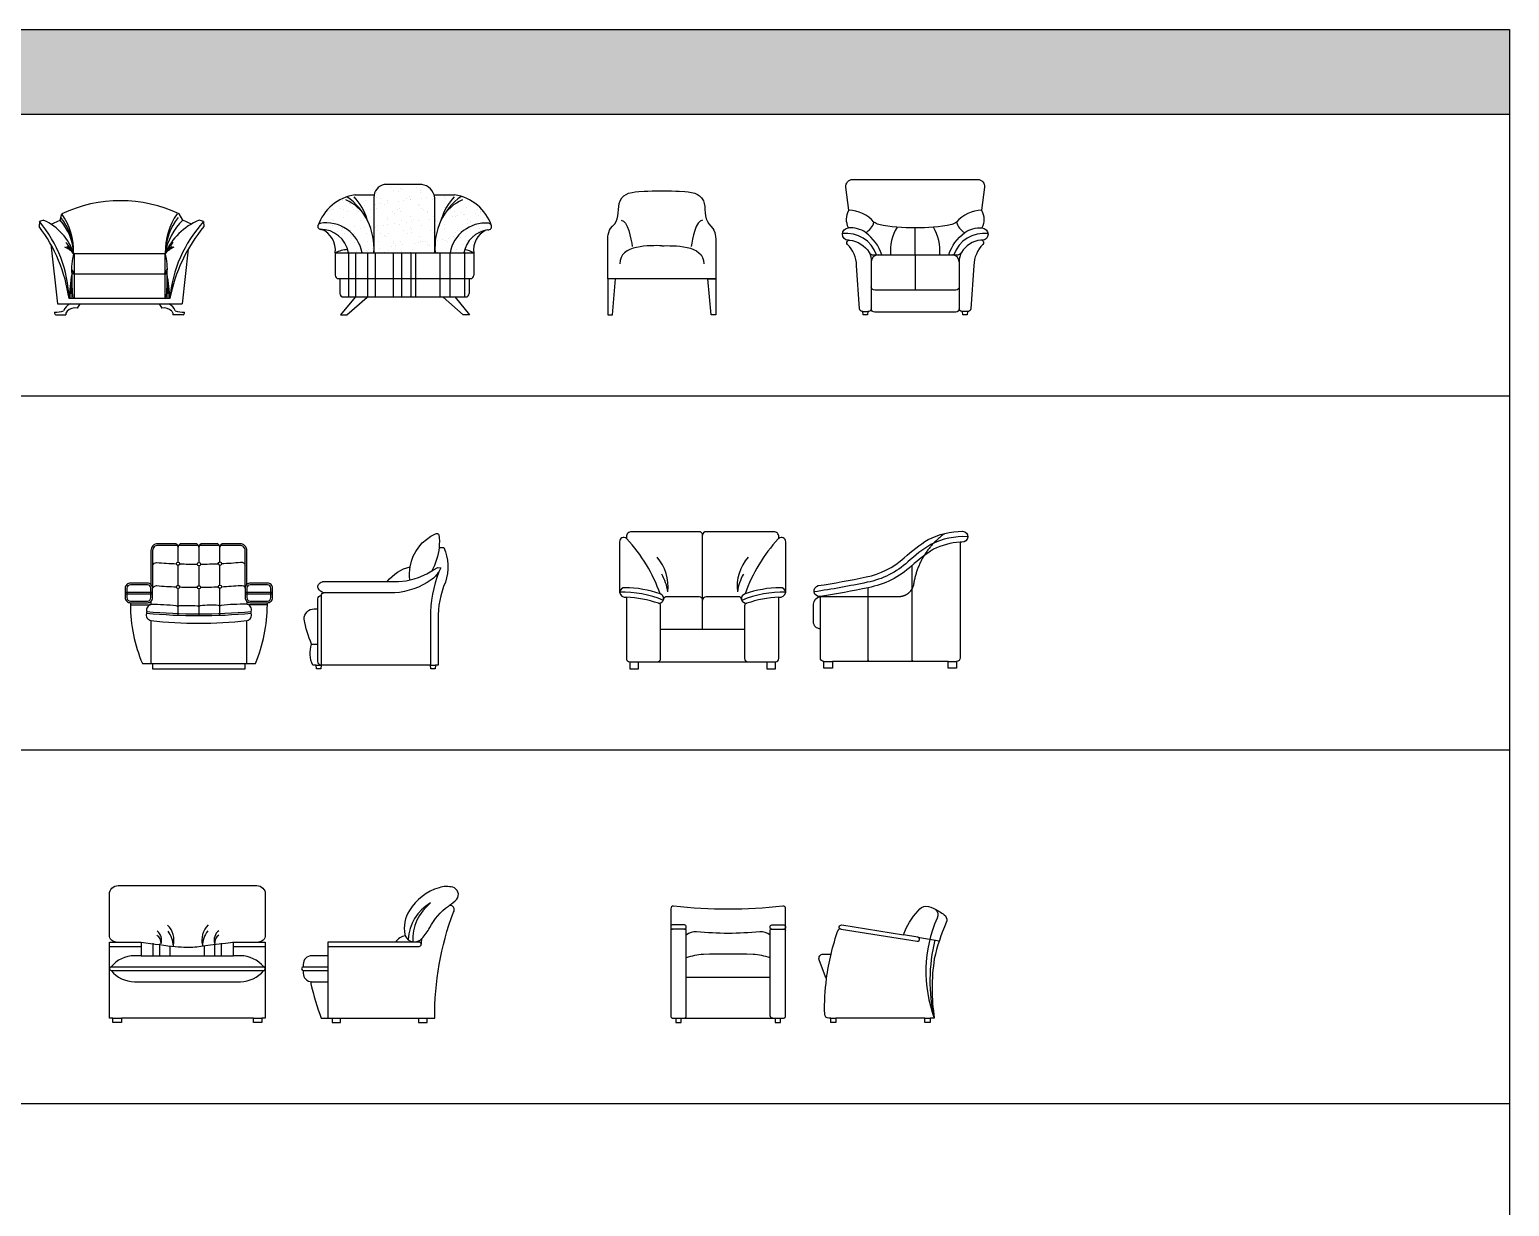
# Model space of a CAD drawing. Header units: millimetres. Extents: x 1987 to 28581, y 809 to 14560.
# Drawn here: x 19942 to 28581, y 7689 to 14560 of the extents above; entities that cross this region are included whole.
import ezdxf

# ---------------------------------------------------------------- set-up
doc = ezdxf.new("R2010")
doc.units = ezdxf.units.MM
doc.linetypes.add('DASHED', pattern=[19.05, 12.7, -6.35])
doc.layers.add('www.cad-blocks.net', color=7, linetype='Continuous')

# ---------------------------------------------------------------- blocks, each defined once
blk = doc.blocks.new('A$C304D79DC')
at = {"ltscale": 1.4}
for p, q in [((1.8, 544.3), (0, 516.4)), ((70.8, 528.2), (123.6, 552)), ((123.6, 552), (132.8, 589.4)), ((838.8, 552), (818.6, 589.2)), ((888.9, 529.4), (838.8, 552)), ((960.5, 544.3), (962.3, 516.4)), ((68.3, 411.5), (107.4, 64.2)), ((737.2, 355.6), (205.2, 355.6)), ((205.2, 355.6), (205.2, 94.3)), ((733.4, 355.6), (733.4, 94.3)), ((870.5, 382.8), (834.6, 64.2)), ((747.7, 236.8), (205.2, 236.8)), ((763.8, 94.3), (174.8, 94.3)), ((107.4, 64.2), (834.6, 64.2)), ((163.9, 20.6), (156.8, 8.7)), ((238.4, 64.2), (221.8, 38.8)), ((700.2, 64.2), (716.8, 38.8)), ((774.6, 20.6), (781.8, 8.7))]:
    blk.add_line(p, q, dxfattribs=at)
for p, q in [((156.8, 8.7), (156.8, 0)), ((781.8, 8.7), (781.8, 0)), ((98.2, 0), (156.8, 0)), ((840.4, 0), (781.8, 0))]:
    blk.add_line(p, q)
for centre, radius, start, end in [((475.5, -137.9), 804, 64.7382, 115.22729), ((53.3, 409.7), 144.1, 100.15427, 110.93856), ((-557.3, 71.1), 732.5, 1.81414, 40.2407), ((-104.9, 256.1), 323.9, 18.41131, 65.79604), ((-108.5, 346), 310.3, 2.83529, 41.6016), ((-141.8, 355.1), 343.3, 1.03918, 38.32756), ((-191.3, 366.8), 393.2, 359.05265, 34.4749), ((1070.5, 213.5), 364.4, 111.92943, 156.5661), ((1129.9, 366.8), 393.2, 145.5251, 180.94735), ((1080.4, 355.1), 343.3, 141.67244, 178.96082), ((1073, 304.8), 340.6, 133.45043, 170.43714), ((1520.6, 31.4), 759.4, 137.51989, 175.25368), ((909, 409.7), 144.1, 69.06144, 79.84573), ((-728.8, -32.7), 912.5, 7.9974, 36.99585), ((1696.9, -86.9), 950.6, 140.60475, 169.01269), ((59.9, 214.3), 202.6, 44.21028, 63.21323), ((-19.8, 245.3), 249.4, 26.24791, 45.15617), ((96.7, 298.6), 119.4, 28.51368, 56.65808), ((533.8, 265.6), 344.1, 164.34513, 184.7913), ((878.6, 214.3), 202.6, 116.78677, 135.78972), ((958.4, 245.3), 249.4, 134.84383, 153.75209), ((404.8, 265.6), 344.1, 355.2087, 15.65487), ((841.9, 298.6), 119.4, 123.34192, 151.48632), ((285, 308.5), 103.7, 203.24544, 223.76296), ((653.6, 308.5), 103.7, 316.23704, 336.75456), ((1599.9, 6), 1427.8, 170.69754, 176.45691), ((2240.7, 75.2), 2056.1, 175.49305, 179.47023), ((253.7, 284.1), 71.1, 206.33516, 221.68508), ((1492.1, 215.4), 1301.4, 179.05841, 185.3424), ((684.9, 284.1), 71.1, 318.31492, 333.66484), ((-553.5, 215.4), 1301.4, 354.6576, 0.94159), ((-661.3, 6), 1427.8, 3.54309, 9.30246), ((-1302.1, 75.2), 2056.1, 0.52977, 4.50695), ((102.1, 11.6), 12.2, 163.76363, 251.75345), ((81.6, 255.2), 240.3, 272.08631, 284.89846), ((213.9, -3.7), 75.4, 115.89455, 159.31204), ((209.5, -23.2), 63.2, 78.85513, 136.12087), ((729.1, -23.2), 63.2, 43.87913, 101.14487), ((724.7, -3.7), 75.4, 20.68796, 64.10545), ((857, 255.2), 240.3, 255.10154, 267.91369), ((836.5, 11.6), 12.2, 288.24655, 16.23637)]:
    blk.add_arc(centre, radius, start, end, dxfattribs=at)
blk = doc.blocks.new('A$C386002B3')
for p, q in [((82.5, 683.4), (94, 694.9)), ((94, 694.9), (106.5, 703)), ((106.5, 703), (121.6, 709.4)), ((121.6, 709.4), (141.7, 714.8)), ((141.7, 714.8), (160.6, 718)), ((160.6, 718), (180.8, 720.1)), ((180.8, 720.1), (212.9, 722)), ((212.9, 722), (233.7, 722.6)), ((233.7, 722.6), (258.5, 722.9)), ((258.5, 722.9), (276.5, 723)), ((276.5, 723), (294.5, 723.1)), ((294.5, 723.1), (315.1, 723.1)), ((315.1, 723.1), (335.7, 723.1)), ((335.7, 723.1), (353.7, 723)), ((353.7, 723), (371.7, 722.9)), ((371.7, 722.9), (396.5, 722.6)), ((396.5, 722.6), (417.3, 722)), ((417.3, 722), (449.4, 720.1)), ((449.4, 720.1), (469.6, 718)), ((469.6, 718), (488.5, 714.8)), ((488.5, 714.8), (508.7, 709.4)), ((508.7, 709.4), (523.7, 703)), ((523.7, 703), (536.2, 694.9)), ((536.2, 694.9), (547.7, 683.4)), ((61.6, 594.7), (63.3, 614.3)), ((63.3, 614.3), (64.5, 631.9)), ((64.5, 631.9), (67.2, 649.3)), ((67.2, 649.3), (72.1, 665.2)), ((72.1, 665.2), (82.5, 683.4)), ((547.7, 683.4), (558.1, 665.2)), ((558.1, 665.2), (563, 649.3)), ((563, 649.3), (565.7, 631.9)), ((565.7, 631.9), (566.9, 614.3)), ((566.9, 614.3), (568.6, 594.7)), ((28.5, 517.5), (40.8, 531.5)), ((40.8, 531.5), (48.4, 543.8)), ((48.4, 543.8), (54.9, 560.2)), ((54.9, 560.2), (59, 577)), ((59, 577), (61.6, 594.7)), ((568.6, 594.7), (571.2, 577)), ((571.2, 577), (575.3, 560.2)), ((575.3, 560.2), (581.9, 543.8)), ((581.9, 543.8), (589.4, 531.5)), ((589.4, 531.5), (601.7, 517.5)), ((0, 439.6), (1.3, 458.5)), ((0.1, 210.5), (0, 439.6)), ((1.3, 458.5), (2.4, 466.2)), ((2.4, 466.2), (5.6, 480.7)), ((5.6, 480.7), (10.3, 493.3)), ((10.3, 493.3), (16.8, 504.2)), ((16.8, 504.2), (28.5, 517.5)), ((601.7, 517.5), (613.4, 504.2)), ((613.4, 504.2), (619.9, 493.3)), ((619.9, 493.3), (624.6, 480.7)), ((624.6, 480.7), (627.8, 466.2)), ((627.8, 466.2), (628.9, 458.5)), ((628.9, 458.5), (630.2, 439.6)), ((630.2, 439.6), (630.1, 210.6)), ((630.1, 210.6), (0.1, 210.5)), ((45.5, 210.6), (0.4, 210.6)), ((0.4, 210.6), (0.4, 0)), ((27.5, 0), (45.5, 210.6)), ((603, 0), (585, 210.6)), ((585, 210.6), (630.1, 210.6)), ((630.1, 210.6), (630.1, 0)), ((0.4, 0), (27.5, 0)), ((630.1, 0), (603, 0))]:
    blk.add_line(p, q)
at = {"lineweight": -2}
for points in [[(77.8, 552.6), (116.7, 550.9), (136.2, 443), (143.2, 398.7)], [(552.7, 552.6), (513.8, 550.9), (494.3, 443), (487.3, 398.7)], [(315.4, 403.5), (252, 403.5), (67.2, 412), (70.1, 297.9)], [(315.1, 403.5), (378.5, 403.5), (563.3, 412), (560.4, 297.9)]]:
    blk.add_open_spline(points, degree=3, dxfattribs=at)
blk = doc.blocks.new('*X29')
at = {"color": 0}
for p, q in [((8205.3, 7862), (8205.3, 7862)), ((8213.8, 7882.8), (8213.8, 7882.8)), ((8294, 7907.7), (8294, 7907.7)), ((8315.1, 7894.3), (8315.1, 7894.3)), ((8344.6, 7884.4), (8344.6, 7884.4)), ((8355.7, 7905.9), (8355.7, 7905.9)), ((8364.9, 7897.5), (8364.9, 7897.5)), ((8449.7, 7908), (8449.7, 7908)), ((8470.8, 7894.6), (8470.8, 7894.6)), ((8472.6, 7883.8), (8472.6, 7883.8)), ((7940.1, 7777.1), (7940.1, 7777.1)), ((7954, 7782.2), (7954, 7782.2)), ((7966.1, 7780.6), (7966.1, 7780.6)), ((8006.8, 7785.9), (8006.8, 7785.9)), ((8018.4, 7831.6), (8018.4, 7831.6)), ((8022.9, 7782), (8022.9, 7782)), ((8055, 7818.1), (8055, 7818.1)), ((8064.3, 7809.7), (8064.3, 7809.7)), ((8074.7, 7794.8), (8074.7, 7794.8)), ((8079.5, 7845.4), (8079.5, 7845.4)), ((8081.9, 7781.6), (8081.9, 7781.6)), ((8100.7, 7798.3), (8100.7, 7798.3)), ((8141.4, 7803.6), (8141.4, 7803.6)), ((8149.3, 7833.3), (8149.3, 7833.3)), ((8178.6, 7782.2), (8178.6, 7782.2)), ((8209.3, 7812.6), (8209.3, 7812.6)), ((8214.6, 7853.6), (8214.6, 7853.6)), ((8216.9, 7786.4), (8216.9, 7786.4)), ((8235.3, 7845.7), (8235.3, 7845.7)), ((8235.3, 7816), (8235.3, 7816)), ((8258.1, 7813.7), (8258.1, 7813.7)), ((8276, 7821.3), (8276, 7821.3)), ((8277.2, 7832.7), (8277.2, 7832.7)), ((8334.3, 7782.5), (8334.3, 7782.5)), ((8343.9, 7830.3), (8343.9, 7830.3)), ((8347.8, 7788.1), (8347.8, 7788.1)), ((8369.9, 7833.7), (8369.9, 7833.7)), ((8391, 7845.9), (8391, 7845.9)), ((8408.4, 7857.6), (8408.4, 7857.6)), ((8410.6, 7839.1), (8410.6, 7839.1)), ((8412.3, 7837.6), (8412.3, 7837.6)), ((8458.1, 7812), (8458.1, 7812)), ((8467.4, 7803.6), (8467.4, 7803.6)), ((8475.7, 7787.5), (8475.7, 7787.5)), ((8478.5, 7848), (8478.5, 7848)), ((8490.1, 7782.8), (8490.1, 7782.8)), ((8504.5, 7851.4), (8504.5, 7851.4)), ((8543.1, 7839.2), (8543.1, 7839.2)), ((8545.1, 7856.8), (8545.1, 7856.8)), ((8546.7, 7846.2), (8546.7, 7846.2)), ((8608.4, 7855.9), (8608.4, 7855.9)), ((8610.7, 7792.4), (8610.7, 7792.4)), ((8617.7, 7847.4), (8617.7, 7847.4)), ((8645.8, 7783.1), (8645.8, 7783.1)), ((8661.2, 7807.6), (8661.2, 7807.6)), ((8671, 7838.6), (8671, 7838.6)), ((8702.4, 7846.5), (8702.4, 7846.5)), ((8741.6, 7794), (8741.6, 7794)), ((8801.5, 7783.4), (8801.5, 7783.4)), ((7957.5, 7726), (7957.5, 7726)), ((7964.2, 7719.9), (7964.2, 7719.9)), ((8021.6, 7735.3), (8021.6, 7735.3)), ((8044, 7768.5), (8044, 7768.5)), ((8107.8, 7769.8), (8107.8, 7769.8)), ((8119.9, 7720.2), (8119.9, 7720.2)), ((8152.5, 7737), (8152.5, 7737)), ((8157.5, 7724.2), (8157.5, 7724.2)), ((8166.7, 7715.8), (8166.7, 7715.8)), ((8199.7, 7768.8), (8199.7, 7768.8)), ((8220.1, 7690.1), (8220.1, 7690.1)), ((8255.4, 7689.2), (8255.4, 7689.2)), ((8275.6, 7720.5), (8275.6, 7720.5)), ((8280.4, 7736.4), (8280.4, 7736.4)), ((8281.4, 7692.6), (8281.4, 7692.6)), ((8307.8, 7768.1), (8307.8, 7768.1)), ((8317, 7759.7), (8317, 7759.7)), ((8322.1, 7698), (8322.1, 7698)), ((8350.9, 7691.8), (8350.9, 7691.8)), ((8355.4, 7769.1), (8355.4, 7769.1)), ((8360.5, 7719.8), (8360.5, 7719.8)), ((8390, 7706.9), (8390, 7706.9)), ((8415.4, 7741.2), (8415.4, 7741.2)), ((8416, 7710.3), (8416, 7710.3)), ((8431.3, 7720.7), (8431.3, 7720.7)), ((8456.7, 7715.7), (8456.7, 7715.7)), ((8478.9, 7691.1), (8478.9, 7691.1)), ((8510.9, 7763.7), (8510.9, 7763.7)), ((8511.1, 7769.4), (8511.1, 7769.4)), ((8524.6, 7724.6), (8524.6, 7724.6)), ((8546.3, 7742.9), (8546.3, 7742.9)), ((8550.6, 7728), (8550.6, 7728)), ((8560.6, 7718.1), (8560.6, 7718.1)), ((8569.8, 7709.7), (8569.8, 7709.7)), ((8587, 7721), (8587, 7721)), ((8591.2, 7733.4), (8591.2, 7733.4)), ((8613.9, 7696), (8613.9, 7696)), ((8659.2, 7742.3), (8659.2, 7742.3)), ((8666.8, 7769.7), (8666.8, 7769.7)), ((8674.2, 7742.3), (8674.2, 7742.3)), ((8685.2, 7745.8), (8685.2, 7745.8)), ((8710.9, 7762), (8710.9, 7762)), ((8720.1, 7753.5), (8720.1, 7753.5)), ((8725.8, 7751.1), (8725.8, 7751.1)), ((8742.8, 7721.3), (8742.8, 7721.3)), ((8744.8, 7697.7), (8744.8, 7697.7)), ((8763.6, 7713.7), (8763.6, 7713.7)), ((8793.7, 7760.1), (8793.7, 7760.1)), ((8809.2, 7747.1), (8809.2, 7747.1)), ((8819.8, 7763.5), (8819.8, 7763.5)), ((8822.6, 7769.9), (8822.6, 7769.9)), ((8872.7, 7697.1), (8872.7, 7697.1)), ((7907.6, 7656.5), (7907.6, 7656.5)), ((7928.7, 7643), (7928.7, 7643)), ((7957.1, 7685.8), (7957.1, 7685.8)), ((7986.2, 7653.7), (7986.2, 7653.7)), ((8007.2, 7680.4), (8007.2, 7680.4)), ((8012.2, 7657.2), (8012.2, 7657.2)), ((8016.4, 7671.9), (8016.4, 7671.9)), ((8024.7, 7639), (8024.7, 7639)), ((8052.9, 7662.5), (8052.9, 7662.5)), ((8059.9, 7632.1), (8059.9, 7632.1)), ((8063.3, 7656.8), (8063.3, 7656.8)), ((8084.4, 7643.3), (8084.4, 7643.3)), ((8085, 7685.2), (8085, 7685.2)), ((8120.8, 7671.5), (8120.8, 7671.5)), ((8146.8, 7674.9), (8146.8, 7674.9)), ((8155.6, 7640.6), (8155.6, 7640.6)), ((8187.5, 7680.2), (8187.5, 7680.2)), ((8210.2, 7675.9), (8210.2, 7675.9)), ((8219, 7657), (8219, 7657)), ((8240.1, 7643.6), (8240.1, 7643.6)), ((8260, 7630.3), (8260, 7630.3)), ((8269.2, 7621.9), (8269.2, 7621.9)), ((8283.5, 7640), (8283.5, 7640)), ((8374.7, 7657.3), (8374.7, 7657.3)), ((8395.8, 7643.9), (8395.8, 7643.9)), ((8410.3, 7674.2), (8410.3, 7674.2)), ((8418.6, 7644.9), (8418.6, 7644.9)), ((8419.5, 7665.8), (8419.5, 7665.8)), ((8463, 7625.9), (8463, 7625.9)), ((8530.4, 7657.6), (8530.4, 7657.6)), ((8549.4, 7646.6), (8549.4, 7646.6)), ((8551.5, 7644.2), (8551.5, 7644.2)), ((8596.7, 7604.7), (8596.7, 7604.7)), ((8613.3, 7669.8), (8613.3, 7669.8)), ((8637.3, 7610), (8637.3, 7610)), ((8663.1, 7624.2), (8663.1, 7624.2)), ((8672.3, 7615.7), (8672.3, 7615.7)), ((8677.3, 7645.9), (8677.3, 7645.9)), ((8686.1, 7657.9), (8686.1, 7657.9)), ((8705.3, 7618.9), (8705.3, 7618.9)), ((8707.2, 7644.5), (8707.2, 7644.5)), ((8731.3, 7622.4), (8731.3, 7622.4)), ((8771.9, 7627.7), (8771.9, 7627.7)), ((8812.4, 7650.8), (8812.4, 7650.8)), ((8813.4, 7668.1), (8813.4, 7668.1)), ((8822.6, 7659.6), (8822.6, 7659.6)), ((8841.9, 7658.2), (8841.9, 7658.2)), ((8004.6, 7594.7), (8004.6, 7594.7)), ((8027.9, 7542.6), (8027.9, 7542.6)), ((8032.3, 7530.3), (8032.3, 7530.3)), ((8058.3, 7533.8), (8058.3, 7533.8)), ((8088.2, 7588.9), (8088.2, 7588.9)), ((8099, 7539.1), (8099, 7539.1)), ((8103.7, 7531.5), (8103.7, 7531.5)), ((8109.7, 7586.4), (8109.7, 7586.4)), ((8118.9, 7578), (8118.9, 7578)), ((8158.8, 7544.3), (8158.8, 7544.3)), ((8160.3, 7595), (8160.3, 7595)), ((8162.4, 7538.1), (8162.4, 7538.1)), ((8166.9, 7548.1), (8166.9, 7548.1)), ((8192.9, 7551.5), (8192.9, 7551.5)), ((8223.2, 7593.8), (8223.2, 7593.8)), ((8233.6, 7556.8), (8233.6, 7556.8)), ((8259.4, 7531.8), (8259.4, 7531.8)), ((8286.7, 7543.7), (8286.7, 7543.7)), ((8301.5, 7565.8), (8301.5, 7565.8)), ((8312.7, 7582), (8312.7, 7582)), ((8316, 7595.2), (8316, 7595.2)), ((8327.5, 7569.2), (8327.5, 7569.2)), ((8354.1, 7595.4), (8354.1, 7595.4)), ((8362.5, 7536.4), (8362.5, 7536.4)), ((8368.2, 7574.6), (8368.2, 7574.6)), ((8415.1, 7532.1), (8415.1, 7532.1)), ((8421.7, 7548.5), (8421.7, 7548.5)), ((8436.1, 7583.5), (8436.1, 7583.5)), ((8462.1, 7586.9), (8462.1, 7586.9)), ((8471.7, 7595.5), (8471.7, 7595.5)), ((8482, 7594.8), (8482, 7594.8)), ((8502.8, 7592.3), (8502.8, 7592.3)), ((8512.8, 7580.3), (8512.8, 7580.3)), ((8522, 7571.9), (8522, 7571.9)), ((8552.6, 7550.2), (8552.6, 7550.2)), ((8565.5, 7532), (8565.5, 7532)), ((8570.7, 7601.2), (8570.7, 7601.2)), ((8570.8, 7532.4), (8570.8, 7532.4)), ((8617, 7599.7), (8617, 7599.7)), ((8627.4, 7595.8), (8627.4, 7595.8)), ((8680.5, 7549.6), (8680.5, 7549.6)), ((8715.8, 7575.9), (8715.8, 7575.9)), ((8726.5, 7532.7), (8726.5, 7532.7)), ((8747.9, 7601.3), (8747.9, 7601.3)), ((8765.6, 7530.3), (8765.6, 7530.3)), ((8783.1, 7596.1), (8783.1, 7596.1))]:
    blk.add_line(p, q, dxfattribs=at)
blk = doc.blocks.new('A$C59323248')
for p, q in [((217.1, 700.2), (329.4, 700.2)), ((217.1, 700.2), (329.4, 700.2)), ((606.8, 761), (388.3, 761)), ((606.8, 761), (388.3, 761)), ((679.9, 700.2), (799.3, 700.2)), ((679.9, 700.2), (799.3, 700.2)), ((328.3, 685.2), (328.3, 362.8)), ((328.3, 685.2), (328.3, 362.8)), ((683.7, 362.8), (683.7, 685.2)), ((683.7, 362.8), (683.7, 685.2)), ((101.9, 361.8), (911.2, 361.8)), ((101.9, 361.8), (101.9, 231)), ((101.9, 361.8), (911.2, 361.8)), ((101.9, 361.8), (101.9, 231)), ((179.7, 360), (179.7, 103.3)), ((179.7, 360), (179.7, 103.3)), ((220.5, 360), (220.5, 103.3)), ((220.5, 360), (220.5, 103.3)), ((289.8, 360), (289.8, 103.3)), ((289.8, 360), (289.8, 103.3)), ((334.6, 360), (334.6, 103.3)), ((334.6, 360), (334.6, 103.3)), ((440.6, 360), (440.6, 103.3)), ((440.6, 360), (440.6, 103.3)), ((489.6, 360), (489.6, 103.3)), ((489.6, 360), (489.6, 103.3)), ((542.6, 360), (542.6, 103.3)), ((542.6, 360), (542.6, 103.3)), ((571.1, 360), (571.1, 103.3)), ((571.1, 360), (571.1, 103.3)), ((713.8, 360), (713.8, 103.3)), ((713.8, 360), (713.8, 103.3)), ((770.9, 360), (770.9, 103.3)), ((770.9, 360), (770.9, 103.3)), ((856.5, 360), (856.5, 103.3)), ((856.5, 360), (856.5, 103.3)), ((911.2, 361.8), (911.2, 231)), ((911.2, 361.8), (911.2, 231)), ((121.9, 211), (891.2, 211)), ((121.9, 211), (891.2, 211)), ((129.7, 210.6), (129.7, 124)), ((129.7, 210.6), (129.7, 124)), ((884.6, 210.6), (884.6, 124)), ((884.6, 210.6), (884.6, 124)), ((217.8, 103), (133.8, 0)), ((217.8, 103), (133.8, 0)), ((149.7, 104), (864.6, 104)), ((149.7, 104), (864.6, 104)), ((170.8, 0), (287.8, 103)), ((170.8, 0), (287.8, 103)), ((848.8, 0), (731.8, 103)), ((848.8, 0), (731.8, 103)), ((801.8, 103), (885.8, 0)), ((801.8, 103), (885.8, 0)), ((133.8, 0), (170.8, 0)), ((133.8, 0), (170.8, 0)), ((885.8, 0), (848.8, 0)), ((885.8, 0), (848.8, 0))]:
    blk.add_line(p, q)
for centre, radius, start, end in [((258.7, 430.8), 272.5, 98.60046, 160.97318), ((258.7, 430.8), 272.5, 98.60046, 160.97318), ((403.5, 687.2), 75.3, 101.6796, 181.59598), ((403.5, 687.2), 75.3, 101.6796, 181.59598), ((593.2, 670.3), 91.7, 9.33423, 81.46653), ((593.2, 670.3), 91.7, 9.33423, 81.46653), ((1046.7, 395.9), 362.2, 125.37498, 185.25843), ((1046.7, 395.9), 362.2, 125.37498, 185.25843), ((757.8, 430.8), 272.5, 19.02682, 81.39954), ((757.8, 430.8), 272.5, 19.02682, 81.39954), ((53.6, 424.7), 270.5, 32.40289, 65.69143), ((53.6, 424.7), 270.5, 32.40289, 65.69143), ((-34.6, 389), 363.2, 355.85151, 55.64391), ((-34.6, 389), 363.2, 355.85151, 55.64391), ((-61.6, 445.6), 367.2, 17.71735, 41.6616), ((-61.6, 445.6), 367.2, 17.71735, 41.6616), ((1070.9, 445.6), 367.2, 138.3384, 162.28265), ((1070.9, 445.6), 367.2, 138.3384, 162.28265), ((955.6, 424.7), 270.5, 114.30857, 147.59711), ((955.6, 424.7), 270.5, 114.30857, 147.59711), ((18, 516.3), 18, 88.73473, 284.10447), ((18, 516.3), 18, 88.73473, 284.10447), ((50.1, 325), 211.8, 9.98813, 100.30918), ((50.1, 325), 211.8, 9.98813, 100.30918), ((980.4, 324.9), 210.7, 85.17446, 169.9418), ((980.4, 324.9), 210.7, 85.17446, 169.9418), ((995.9, 515.6), 19.4, 261.47317, 87.16397), ((995.9, 515.6), 19.4, 261.47317, 87.16397), ((16.3, 334.2), 165.1, 9.6101, 90.89439), ((16.3, 334.2), 165.1, 9.6101, 90.89439), ((-24.4, 379.9), 127.6, 351.81245, 68.91332), ((-24.4, 379.9), 127.6, 351.81245, 68.91332), ((1014.7, 334.2), 163.4, 97.31766, 170.30716), ((1014.7, 334.2), 163.4, 97.31766, 170.30716), ((1037.2, 379.9), 126.9, 116.25369, 188.23708), ((1037.2, 379.9), 126.9, 116.25369, 188.23708), ((189.5, 175), 206.3, 94.07775, 115.12828), ((189.5, 175), 206.3, 94.07775, 115.12828), ((834.8, 231.4), 151.1, 59.60304, 81.23084), ((834.8, 231.4), 151.1, 59.60304, 81.23084), ((121.9, 231), 20, 180, 270), ((121.9, 231), 20, 180, 270), ((891.2, 231), 20, 270, 0), ((891.2, 231), 20, 270, 0), ((149.7, 124), 20, 180, 270), ((149.7, 124), 20, 180, 270), ((864.6, 124), 20, 270, 0), ((864.6, 124), 20, 270, 0)]:
    blk.add_arc(centre, radius, start, end)
blk.add_blockref('*X29', (-7871.2, -7167))
blk.add_blockref('*X29', (-7871.2, -7167))
blk = doc.blocks.new('A$C65E16A7F')
at = {"ltscale": 40}
blk.add_line((425.1, 350), (425.1, 507.4), dxfattribs=at)
for p, q in [((425.1, 350), (425.1, 143.6)), ((730.9, 20), (700.9, 20))]:
    blk.add_line(p, q)
blk.add_lwpolyline([(149.3, 20), (146.8, 0), (121.8, 0), (119.3, 20), (115, 20, -0.398104), (100, 34.2), (83.3, 288, 0.187447), (30.1, 410.8, -0.524219), (34.7, 435, -0.978085), (35.5, 506.8, -0.231598), (37.3, 610.5), (20.4, 745, -0.451165), (60.1, 790), (425.1, 790), (790.1, 790, -0.451165), (829.8, 745), (813, 610.5, -0.231598), (814.7, 506.8, -0.978085), (815.6, 435, -0.524219), (820.1, 410.8, 0.187447), (766.9, 288), (750.2, 34.2, -0.398104), (735.3, 20), (730.9, 20), (728.4, 0), (703.4, 0), (700.9, 20), (696.6, 20, -0.414214), (681.6, 35, -0.414214), (661.6, 15), (425.1, 15), (188.7, 15, -0.414214), (168.7, 35, -0.414214), (153.7, 20)], format="xyb", close=True)
for points in [[(813, 610.5, 0.20383), (665.8, 540.7, -0.106566), (638, 527.4, -0.055628), (425.1, 507.4, -0.055628), (212.2, 527.4, -0.106566), (184.4, 540.7, 0.20383), (37.3, 610.5)], [(681.6, 163.6, -0.414214), (661.6, 143.6), (425.1, 143.6), (188.7, 143.6, -0.414214), (168.7, 163.6)]]:
    blk.add_lwpolyline(points, format="xyb", dxfattribs=at)
for points in [[(34.7, 435, -0.135943), (42.6, 436.2, -0.226463), (155.9, 364.1, -0.123253), (168.7, 310), (168.7, 35)], [(229.3, 350, 0.160644), (135.7, 480, 0.184213), (35.5, 506.8)], [(621, 350, -0.160644), (714.5, 480, -0.184213), (814.7, 506.8, -15707726395056.130859)], [(815.6, 435, 0.135943), (807.6, 436.2, 0.226463), (694.4, 364.1, 0.123253), (681.6, 310), (681.6, 35)], [(155.9, 364.1, 0.25862), (181.3, 350), (425.1, 350), (668.9, 350, 0.25862), (694.4, 364.1, 0.25862)]]:
    blk.add_lwpolyline(points, format="xyb")
blk.add_lwpolyline([(119.3, 20), (149.3, 20)])
for centre, radius, start, end in [((83.7, 571.6), 105.4, 299.59756, 342.97032), ((766.5, 571.6), 105.4, 197.02968, 240.40244), ((24.4, 291.6), 183.8, 18.52327, 97.5946), ((544.6, 374), 264.1, 148.65468, 185.22176), ((305.6, 374), 264.1, 354.77824, 31.34532), ((825.8, 291.6), 183.8, 82.4054, 161.47673)]:
    blk.add_arc(centre, radius, start, end, dxfattribs=at)
for centre, start, end in [((208.7, 310), 90, 180), ((641.6, 310), 0, 90)]:
    blk.add_arc(centre, 40, start, end)
blk = doc.blocks.new('A$C50D017EC')
at = {"ltscale": 40}
for p, q in [((308.4, 622.6), (308.4, 710)), ((430, 710), (430, 620.5)), ((552.6, 623.5), (552.6, 710)), ((308.4, 487.6), (308.4, 602.6)), ((430, 600.5), (430, 485.5)), ((552.6, 488.5), (552.6, 603.5)), ((308.4, 312.2), (308.4, 467.6)), ((430, 465.5), (430, 310)), ((552.6, 312.3), (552.6, 468.5))]:
    blk.add_line(p, q, dxfattribs=at)
for p, q in [((0, 447.5), (160, 447.5)), ((0, 437.5), (160, 437.5)), ((700, 447.5), (860, 447.5)), ((700, 437.5), (860, 437.5)), ((30, 373), (146.9, 373)), ((150, 392.6), (150, 373.7)), ((710, 392.6), (710, 376.2)), ((830, 373), (719.6, 373))]:
    blk.add_line(p, q)
for points in [[(710, 492.4), (710, 690, 0.414214), (670, 730), (572.6, 730, 0.414214), (552.6, 710, 0.414214), (532.6, 730), (450, 730, 0.414214), (430, 710, 0.414214), (410, 730), (328.4, 730, 0.414214), (308.4, 710, 0.414214), (288.4, 730), (190, 730, 0.414214), (150, 690), (150, 492.4, 0.184483), (130, 500), (30, 500, 0.414214), (0, 470), (0, 415, 0.414214), (30, 385), (30, 373, 0.097118), (100, 30), (160, 30), (160, 0), (700, 0), (700, 30), (760, 30, 0.097118), (830, 373), (830, 385, 0.414214), (860, 415), (860, 470, 0.414214), (830, 500), (730, 500, 0.184483)], [(30, 395), (130, 395, 0.414214), (150, 415), (150, 470, 0.414214), (130, 490), (30, 490, 0.414214), (10, 470), (10, 415, 0.414214)], [(730, 395), (830, 395, 0.414214), (850, 415), (850, 470, 0.414214), (830, 490), (730, 490, 0.414214), (710, 470), (710, 415, 0.414214)], [(307.9, 361.4, 0.176703), (298.2, 366.8, 0.031287), (150.9, 373.9, 0.456544), (125.5, 334, 0.083564), (124.5, 324, 0.482686), (150, 281.8), (150, 30), (710, 30), (710, 281.8, 0.482686), (735.5, 324, 0.083564), (734.5, 334, 0.499348), (707.1, 376.6, 0.027394), (559.8, 369.2, 0.260788), (552.2, 364.3, 0.264441), (543.9, 369.2, 0.055809), (438.1, 366.5, 0.233348), (429.3, 360.8, 0.19576), (419.4, 366, 0.017149), (316.6, 366.5, 0.300499)]]:
    blk.add_lwpolyline(points, format="xyb", close=True)
for points in [[(700, 470), (700, 690, 0.414214), (670, 720), (562.6, 720, 0.414214), (552.6, 710, 0.414214), (542.6, 720), (440, 720, 0.414214), (430, 710, 0.414214), (420, 720), (318.4, 720, 0.414214), (308.4, 710, 0.414214), (298.4, 720), (190, 720, 0.414214), (160, 690), (160, 470)], [(160, 605, -0.281903), (183.5, 619.9, 0.009738), (298.4, 613, 0.009738)], [(318.4, 612.2, 0.008594), (420, 610.5, 0.008594)], [(440, 610.5, 0.00868), (542.6, 613, 0.00868)], [(562.6, 613.9, 0.00944), (673.9, 621.4, -0.391109), (700, 605)], [(160, 470, -0.281903), (183.5, 484.9, 0.009738), (298.4, 478, 0.009738)], [(318.4, 477.2, 0.008594), (420, 475.5)], [(440, 475.5, 0.00868), (542.6, 478)], [(562.6, 478.9, 0.00944), (673.9, 486.4, -0.391109), (700, 470)]]:
    blk.add_lwpolyline(points, format="xyb", dxfattribs=at)
for points in [[(30, 385), (130, 385, 0.414214), (160, 415), (160, 470, 0.213422), (150, 492.4)], [(710, 492.4, 0.213422), (700, 470), (700, 415, 0.414214), (730, 385), (830, 385)], [(150, 281.8, 0.060158), (710, 281.8)]]:
    blk.add_lwpolyline(points, format="xyb")
for centre in [(308.4, 612.6), (430, 610.5), (552.6, 613.5), (308.4, 477.6), (430, 475.5), (552.6, 478.5)]:
    blk.add_circle(centre, 10, dxfattribs=at)
for radius in [3334.3, 3324.3]:
    blk.add_arc((430, 3644.3), radius, 264.74375, 275.25625, dxfattribs=at)
blk = doc.blocks.new('A$C309172A4')
for p, q in [((44.2, 143.6), (80.5, 143.6)), ((70.5, 20), (100.5, 20)), ((737.8, 20), (767.8, 20))]:
    blk.add_line(p, q)
blk.add_lwpolyline([(485.5, 509.9, -0.154188), (619.2, 595.7, -0.248452), (768.2, 788.3, -0.406626), (787.7, 781.8, -0.053347), (788.3, 707.5), (816.1, 707.5, -0.180399), (825.3, 505.7, 0.10786), (782.5, 286.8), (782.5, 20), (767.8, 20), (765.3, 0), (740.3, 0), (737.8, 20), (100.5, 20), (98, 0), (73, 0), (70.5, 20), (50.5, 20, -0.184684), (44.2, 143.6, -0.056752), (0, 289.1, -0.405903), (59.4, 350, -0.00173), (80.5, 349.4), (80.5, 407.7, -0.414214), (100.5, 427.7, -0.414214), (115.5, 442.7, -0.185066), (82.9, 470, -0.304935), (84.8, 492.2, -0.134361), (106.7, 508.1, -0.089927), (113.7, 509.4)], format="xyb", close=True)
at = {"ltscale": 40}
for points in [[(788.3, 707.5, -0.103622), (745.2, 571)], [(617.5, 518.2), (617.5, 518.2, -0.074871), (619.2, 595.7, -0.074871)]]:
    blk.add_lwpolyline(points, format="xyb", dxfattribs=at)
for points in [[(786.2, 565.7, -0.105209), (742.2, 518.7, -0.134505), (529.2, 442.7), (115.5, 442.7)], [(485.5, 509.9), (550.6, 510), (596.5, 512.7), (642.4, 524.7), (668.4, 532.7), (716.3, 554.6), (755.7, 576.9), (780.6, 590.2), (797.8, 588.9), (786.2, 565.7, 0.087841), (737.7, 298.5), (737.7, 20.3)], [(100.5, 427.7), (100.5, 20, -0.388212), (80.5, 42.6), (80.5, 349.4)]]:
    blk.add_lwpolyline(points, format="xyb")
blk = doc.blocks.new('A$C7D207E83')
at = {"ltscale": 20}
for p, q in [((485, 400), (485, 780)), ((485, 400), (485, 780)), ((1709.3, 42.9), (1709.3, 603.3)), ((1450.9, 42.9), (1450.9, 472.5)), ((485, 230), (485, 400)), ((485, 230), (485, 400)), ((1172.5, 232.9), (1172.5, 421.5)), ((240, 230), (730, 230)), ((60, 40), (110, 40)), ((860, 40), (910, 40)), ((1192.5, 42.9), (1242.5, 42.9)), ((1242.5, 2.9), (1192.5, 2.9)), ((1917.7, 42.9), (1967.7, 42.9)), ((1967.7, 2.9), (1917.7, 2.9))]:
    blk.add_line(p, q, dxfattribs=at)
for points in [[(930, 761.1), (930, 770, 0.414214), (900, 800), (505, 800, 0.414214), (485, 780, 0.414214), (465, 800), (70, 800, 0.414214), (40, 770), (40, 761.1, 0.618034), (0, 741.1), (0, 446.1, 0.394362), (40, 416.9), (40, 60, 0.414214), (60, 40), (60, 0), (110, 0), (110, 40), (860, 40), (860, 0), (910, 0), (910, 40, 0.414214), (930, 60), (930, 416.9, 0.394362), (970, 446.1), (970, 741.1, 0.618034)], [(1967.7, 42.9), (1967.7, 2.9), (1917.7, 2.9), (1917.7, 42.9), (1242.5, 42.9), (1242.5, 2.9), (1192.5, 2.9), (1192.5, 42.9, -0.414214), (1172.5, 62.9), (1172.5, 232.9, -0.424348), (1132.5, 272.9), (1132.5, 376.5, -0.379874), (1172.5, 421.5), (1172.5, 421.5, -0.963911), (1160.5, 484.9, 0.014288), (1439.4, 536, 0.136937), (1662.1, 647.6, -0.043494), (1800.8, 753.8, -0.114322), (2003.1, 802.9, -0.976101), (1999.1, 738.8, 0.004902), (1987.7, 738.4), (1987.7, 62.9, -0.414214)]]:
    blk.add_lwpolyline(points, format="xyb", close=True, dxfattribs=at)
at = {"linetype": 'DASHED', "ltscale": 40}
blk.add_lwpolyline([(1172.5, 421.5), (1632.5, 421.5, 0.306744), (1715.1, 481.3, -0.209695), (1899.1, 789.9, -2.301207)], format="xyb", dxfattribs=at)
at = {"ltscale": 20}
for points in [[(220, 40, 0.414214), (240, 60), (240, 367.2, 0.370985), (227, 382.2, 0.926632), (237.2, 436.6, 0.101412), (43.1, 758.3, 0.041714), (40, 761.1, 0.020084)], [(930, 761.1, 0.041714), (926.9, 758.3, 0.101412), (732.8, 436.6, 0.926632), (743, 382.2, 0.370985), (730, 367.2), (730, 60, 0.414214), (750, 40)], [(2032.4, 770.6, 0.130409), (1816.8, 725.7, 0.043098), (1683.8, 623.7, -0.136824), (1445.9, 504.4, -0.015702), (1135.8, 448.6, -0.014097)], [(1987.7, 738.4, 0.101895), (1832.7, 697.6, 0.042665), (1705.5, 599.9, -0.136722), (1452.3, 472.8, -0.014084), (1172.5, 421.5)], [(237.2, 436.6, 0.082495), (32.1, 473.1, 0.41193), (0, 446.1)], [(970, 446.1, 0.41193), (937.9, 473.1, 0.082495), (732.8, 436.6, 0.082495)], [(695.5, 420), (505, 420, 0.414214), (485, 400, 0.414214), (465, 420), (274.5, 420)]]:
    blk.add_lwpolyline(points, format="xyb", dxfattribs=at)
at = {"ltscale": 40}
for centre, radius, start, end in [((23.4, 479.4), 260.3, 353.2027, 41.33005), ((946.6, 479.4), 260.3, 138.66995, 186.7973), ((-2.3, 408.5), 287.1, 8.02942, 29.88271), ((972.3, 408.5), 287.1, 150.11729, 171.97058)]:
    blk.add_arc(centre, radius, start, end, dxfattribs=at)
at = {"ltscale": 20}
for centre, radius, start, end in [((24.5, -136.8), 583.3, 66.64743, 92.40258), ((945.5, -136.8), 583.3, 87.59742, 113.35257), ((5.9, -288.3), 706, 71.74808, 87.22792), ((275.2, 401.9), 18.1, 87.59315, 171.3803), ((694.8, 401.9), 18.1, 8.6197, 92.40685), ((964.1, -288.3), 706, 92.77208, 108.25192)]:
    blk.add_arc(centre, radius, start, end, dxfattribs=at)
for p in [(1450.9, 47.9), (1709.3, 47.9)]:
    blk.add_point(p, dxfattribs=at)
blk = doc.blocks.new('A$C16BB5B71')
at = {"ltscale": 40}
for p, q in [((0, 445), (185, 445)), ((255, 390.3), (255, 463.3)), ((295, 390.3), (295, 459.5)), ((355, 390.3), (355, 448.5)), ((555, 390.3), (555, 448.5)), ((615, 390.3), (615, 459.5)), ((655, 390.3), (655, 463.3)), ((725, 445), (910, 445)), ((840, 25), (890, 25))]:
    blk.add_line(p, q, dxfattribs=at)
for p, q in [((9.4, 325.4), (900.6, 325.4)), ((9.4, 303.4), (900.6, 303.4)), ((20, 25), (70, 25))]:
    blk.add_line(p, q)
blk.add_lwpolyline([(870, 470), (910, 470), (910, 25), (890, 25), (890, 0), (840, 0), (840, 25), (70, 25), (70, 0), (20, 0), (20, 25), (0, 25), (0, 470), (40, 470, -0.414214), (0, 510), (0, 750, -0.414214), (50, 800), (860, 800, -0.414214), (910, 750), (910, 510, -0.414214)], format="xyb", close=True)
for points in [[(40, 470), (185, 470), (185, 390.3), (725, 390.3), (725, 470), (870, 470)], [(40, 470), (185, 470)], [(185, 470), (212.9, 466), (240.4, 462.1), (267.1, 458.4), (292.9, 455), (317.6, 451.8), (341, 449), (362.9, 446.6), (383.3, 444.5), (401.8, 442.9), (418.7, 441.8), (434.2, 441), (448.6, 440.6), (461.9, 440.5), (474.6, 440.8), (486.7, 441.3), (498.5, 442.1), (510.2, 443.1), (522, 444.4), (534.2, 445.8), (546.7, 447.4), (560, 449.2), (574.1, 451.1), (589.2, 453.2), (605.5, 455.4), (623.1, 457.8), (641.3, 460.1), (659.5, 462.4), (677, 464.6), (693, 466.5), (706.8, 468.1), (717.7, 469.3), (725, 470)], [(725, 470), (870, 470)]]:
    blk.add_lwpolyline(points)
blk.add_lwpolyline([(185, 390.3), (145.4, 390.3, 0.220219), (9.4, 325.4, 0.851889), (9.4, 303.4, 0.220219), (145.4, 238.6), (764.6, 238.6), (764.6, 238.6, 0.220219), (900.6, 303.4, 0.851889), (900.6, 325.4, 0.220219), (764.6, 390.3), (725, 390.3)], format="xyb")
for centre, radius, start, end in [((234.8, 480.8), 69.5, 342.48011, 51.68093), ((249.8, 479.5), 126.8, 346.49502, 44.92483), ((209.8, 437.8), 163.4, 2.70823, 35.91352), ((665.7, 480.8), 126.8, 135.07517, 193.50498), ((705.7, 439.1), 163.4, 144.08648, 177.29177), ((680.8, 482.1), 69.5, 128.31907, 197.51989), ((253.9, 467), 47.6, 351.42642, 61.37844), ((661.6, 468.3), 47.6, 118.62156, 188.57358)]:
    blk.add_arc(centre, radius, start, end, dxfattribs=at)
blk = doc.blocks.new('A$C1D1846EE')
at = {"ltscale": 40}
for p, q in [((153.3, 445), (686.8, 445)), ((178.1, 25), (228.1, 25)), ((683.6, 25), (733.6, 25))]:
    blk.add_line(p, q, dxfattribs=at)
for p, q in [((153.3, 389.8), (153.3, 25)), ((9.4, 325.4), (153.3, 325.4)), ((9.4, 303.4), (153.3, 303.4)), ((59.4, 238.6), (153.3, 238.6))]:
    blk.add_line(p, q)
for points in [[(862.9, 684.8, 0.058981), (906.3, 721.2, 0.536865), (883, 790, 0.141187), (803.3, 787.4, 0.180087), (629.2, 655.3, 0.183036), (603.1, 514, 0.032963), (605.7, 506.7, 0.208374), (548.8, 470), (153.3, 470), (153.3, 389.8), (59.4, 389.8, 0.414214), (9.4, 339.8), (9.4, 325.4, 0.851889), (9.4, 303.4), (9.4, 288.6, 0.414214), (59.4, 238.6, 0.291221), (53.8, 226.2, 0.022821), (114.5, 25), (178.1, 25), (178.1, 0), (228.1, 0), (228.1, 25), (683.6, 25), (683.6, 0), (733.6, 0), (733.6, 25), (777.5, 25, -0.092466), (886.6, 644, 0.80293), (856.9, 680.7)], [(605.7, 506.7, 0.548814), (702.8, 490.6, 0.052238), (748.5, 554.4, -0.120292), (856.9, 680.7, -0.120292)], [(702.8, 490.6, 0.116136), (698.3, 457.5, 0.389706), (686.8, 470), (548.8, 470)]]:
    blk.add_lwpolyline(points, format="xyb", dxfattribs=at)
for centre, radius, start, end in [((877.5, 476), 254.7, 119.21332, 178.12924), ((919.1, 485.1), 270.1, 127.88972, 182.83161), ((685.7, 457.5), 12.5, 274.83539, 0)]:
    blk.add_arc(centre, radius, start, end, dxfattribs=at)
blk = doc.blocks.new('A$C6570014A')
at = {"ltscale": 40}
for p, q in [((80, 545), (10, 545)), ((590, 545), (660, 545)), ((90, 265), (580, 265)), ((30, 25), (60, 25)), ((610, 25), (640, 25))]:
    blk.add_line(p, q, dxfattribs=at)
blk.add_lwpolyline([(610, 25), (610, 0), (640, 0), (640, 25), (655, 25, 0.414214), (670, 40), (670, 540), (670, 665.1, 0.447799), (653.3, 680, -0.056706), (16.7, 680, 0.447799), (0, 665.1), (0, 540), (0, 40, 0.414214), (15, 25), (30, 25), (30, 0), (60, 0), (60, 25), (75, 25), (595, 25)], format="xyb", close=True, dxfattribs=at)
for points in [[(75, 25, 0.414214), (90, 40), (90, 540, 0.414214), (85, 545), (80, 545, 0.414214), (90, 555), (90, 560, 0.414214), (80, 570), (10, 570, 0.414214), (0, 560), (0, 555, 0.414214), (10, 545), (5, 545, 0.414214), (0, 540)], [(580, 510, 0.213686), (519.4, 530.4, -0.020826), (335, 520, -0.020826), (150.6, 530.4, 0.213686), (90, 510)], [(595, 25), (595, 25, -0.414214), (580, 40), (580, 540, -0.414214), (585, 545), (590, 545, -0.414214), (580, 555), (580, 555), (580, 560, -0.414214), (590, 570), (660, 570, -0.414214), (670, 560), (670, 555), (670, 555, -0.414214), (660, 545), (665, 545, -0.414214), (670, 540)], [(580, 378, 0.066974), (480, 398, 0.013793), (190, 398, 0.066974), (90, 378)]]:
    blk.add_lwpolyline(points, format="xyb", dxfattribs=at)
blk = doc.blocks.new('A$C376C35B2')
at = {"ltscale": 40}
for p, q in [((577.1, 499.3), (702.4, 477.9)), ((68.2, 25), (98.2, 25)), ((618.2, 25), (648.2, 25))]:
    blk.add_line(p, q, dxfattribs=at)
blk.add_lwpolyline([(673.2, 25), (648.2, 25), (648.2, 0), (618.2, 0), (618.2, 25), (98.2, 25), (98.2, 0), (68.2, 0), (68.2, 25), (58.2, 25, -0.40766), (33.2, 49.4, -0.03769), (44.2, 256.4, -0.123284), (37.4, 266.5), (1.3, 366.5, -0.519815), (24.8, 400), (70.5, 400, -0.027202), (113.1, 543.5, -0.360815), (118.6, 546.8), (128.7, 545.2, -1), (132.7, 569.8), (493.7, 512.5, -0.098758), (578.7, 653.4, -0.204943), (624.6, 680, -0.090954), (678.4, 661.9, -0.068555), (738.6, 623.3, -0.244846), (743.1, 584.2, 0.046822), (673.1, 372.3, 0.073765)], format="xyb", close=True, dxfattribs=at)
for points in [[(678.4, 661.9, -0.385608), (689.3, 609.9, 0.194848), (673.2, 25)], [(128.7, 545.2), (573.2, 474.6, 1.001135), (577.1, 499.3), (493.7, 512.5)], [(44.2, 256.4, -0.026522), (70.5, 400)]]:
    blk.add_lwpolyline(points, format="xyb", dxfattribs=at)
blk.add_arc((1615.9, 246.4), 968.4, 165.90432, 193.21965, dxfattribs=at)
blk = doc.blocks.new('FORMAT')
at = {"layer": 'www.cad-blocks.net', "true_color": 0x546d8e}
h = blk.add_hatch(color=155, dxfattribs=at)
h.set_gradient(color1=(68, 68, 68), color2=(84, 109, 142), tint=1)
h.paths.add_polyline_path([(3579.3, 14560.3), (3579.3, 14065.6), (28581.4, 14065.6), (28581.4, 14560.3)])
blk.add_line((3579.3, 14065.6), (28581.4, 14065.6))
at = {"layer": 'www.cad-blocks.net', "color": 155, "true_color": 0x546d8e}
for p, q in [((3579.3, 14560.3), (28581.4, 14560.3)), ((28581.4, 14560.3), (28581.4, 808.9)), ((3579.3, 14065.6), (28581.4, 14065.6)), ((3579.3, 14065.6), (28581.4, 14065.6)), ((3579.3, 14065.6), (28581.4, 14065.6)), ((3579.3, 12421.7), (28581.4, 12421.7)), ((3579.3, 10355.3), (28581.4, 10355.3)), ((3579.3, 8288.9), (28581.4, 8288.9))]:
    blk.add_line(p, q, dxfattribs=at)

msp = doc.modelspace()

# ---------------------------------------------------------------- block references
for name, p in [('FORMAT', (0, 0)), ('A$C59323248', (21624.4, 12895)), ('A$C65E16A7F', (24687.4, 12895)), ('A$C304D79DC', (19997.6, 12895)), ('A$C386002B3', (23317.7, 12895)), ('A$C309172A4', (21544.6, 10828.5)), ('A$C7D207E83', (23386.4, 10828.5)), ('A$C50D017EC', (20500.6, 10828.5)), ('A$C16BB5B71', (20408.5, 8762.1)), ('A$C1D1846EE', (21530, 8762.1)), ('A$C6570014A', (23685.6, 8762.1)), ('A$C376C35B2', (24550.8, 8762.1))]:
    msp.add_blockref(name, p)

doc.saveas('drawing.dxf')
